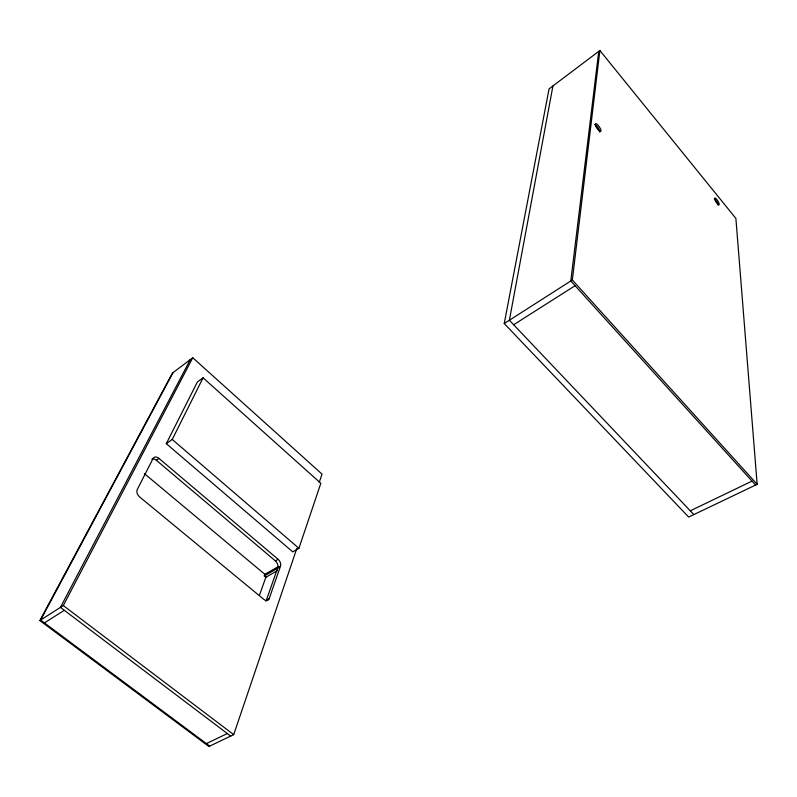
<?xml version="1.0" encoding="UTF-8"?>
<svg xmlns="http://www.w3.org/2000/svg" width="797" height="797" viewBox="0 0 797 797"><rect width="100%" height="100%" fill="white"/><g stroke="black" fill="none" stroke-linecap="round" stroke-linejoin="round"><path stroke-width="1.2" d="M757.15 484.307L572.346 279.976L599.882 50.51L549.063 88.865L504.242 323.542L688.668 517.064L757.15 484.307L735.89 218.418L599.882 50.51M598.746 51.367L570.801 280.962L755.606 485.044M552.939 85.937L509.383 320.245L693.858 514.583M298.915 548.306L320.832 483.301L203.076 377.808L197.367 382.002L166.294 443.67L292.768 551.863L298.915 548.306L172.242 439.456L203.076 377.808M319.228 482.374L322.028 474.125L192.754 357.743L172.371 373.126L39.85 620.554L208.924 746.49L233.7 734.645L296.843 548.386M269.177 598.657L280.494 566.159A5.26 3.437 60.8 0 0 278.093 559.295L158.992 458.414A5.539 3.786 53.4 0 0 153.074 458.504L137.253 489.557A5.699 4.025 54 0 0 139.595 496.9L263.937 599.464A5.42 3.626 62.1 0 0 269.177 598.657L266.387 600.211A5.41 3.636 62.1 0 1 265.899 601.137M266.387 600.211L277.755 567.733A5.25 3.437 60.8 0 0 275.373 560.879L156.351 460.267A5.519 3.796 53.4 0 0 151.898 459.052M259.414 595.329L266.088 576.649M277.476 570.612L265.879 577.247L264.295 575.922L264.863 574.318L278.552 566.448M39.85 620.554L63.302 605.561L192.754 357.743M190.284 359.606L60.442 607.384L230.682 736.089M173.039 372.617L40.617 620.066L209.741 746.102M166.294 443.67L172.242 439.456M156.351 460.267L158.992 458.414M504.242 323.542L572.346 279.976M44.443 622.915L64.298 610.303M513.657 324.748L575.095 285.705M275.373 560.879L278.093 559.295M277.755 567.733L280.494 566.159M264.295 575.922L279.04 567.454M206.383 743.601L227.314 733.539M690.282 510.817L752.039 481.109M63.302 605.561L233.7 734.645M144.347 473.587L265.501 574.846M594.801 124.541A4.692 1.405 56.1 0 1 598.238 127.958A4.692 1.405 56.1 0 1 599.693 132.153M714.271 198.881A4.005 1.036 57.8 0 1 716.812 201.87A4.005 1.036 57.8 0 1 718.067 205.208M595.728 126.065A4.702 1.405 56.1 0 0 600.689 131.525A4.702 1.405 56.1 0 0 598.039 125.149A4.702 1.405 56.1 0 0 595.728 126.065M714.829 199.569A4.005 1.036 57.8 0 0 718.814 204.859A4.005 1.036 57.8 0 0 717.081 199.848A4.005 1.036 57.8 0 0 714.829 199.569"/></g></svg>
